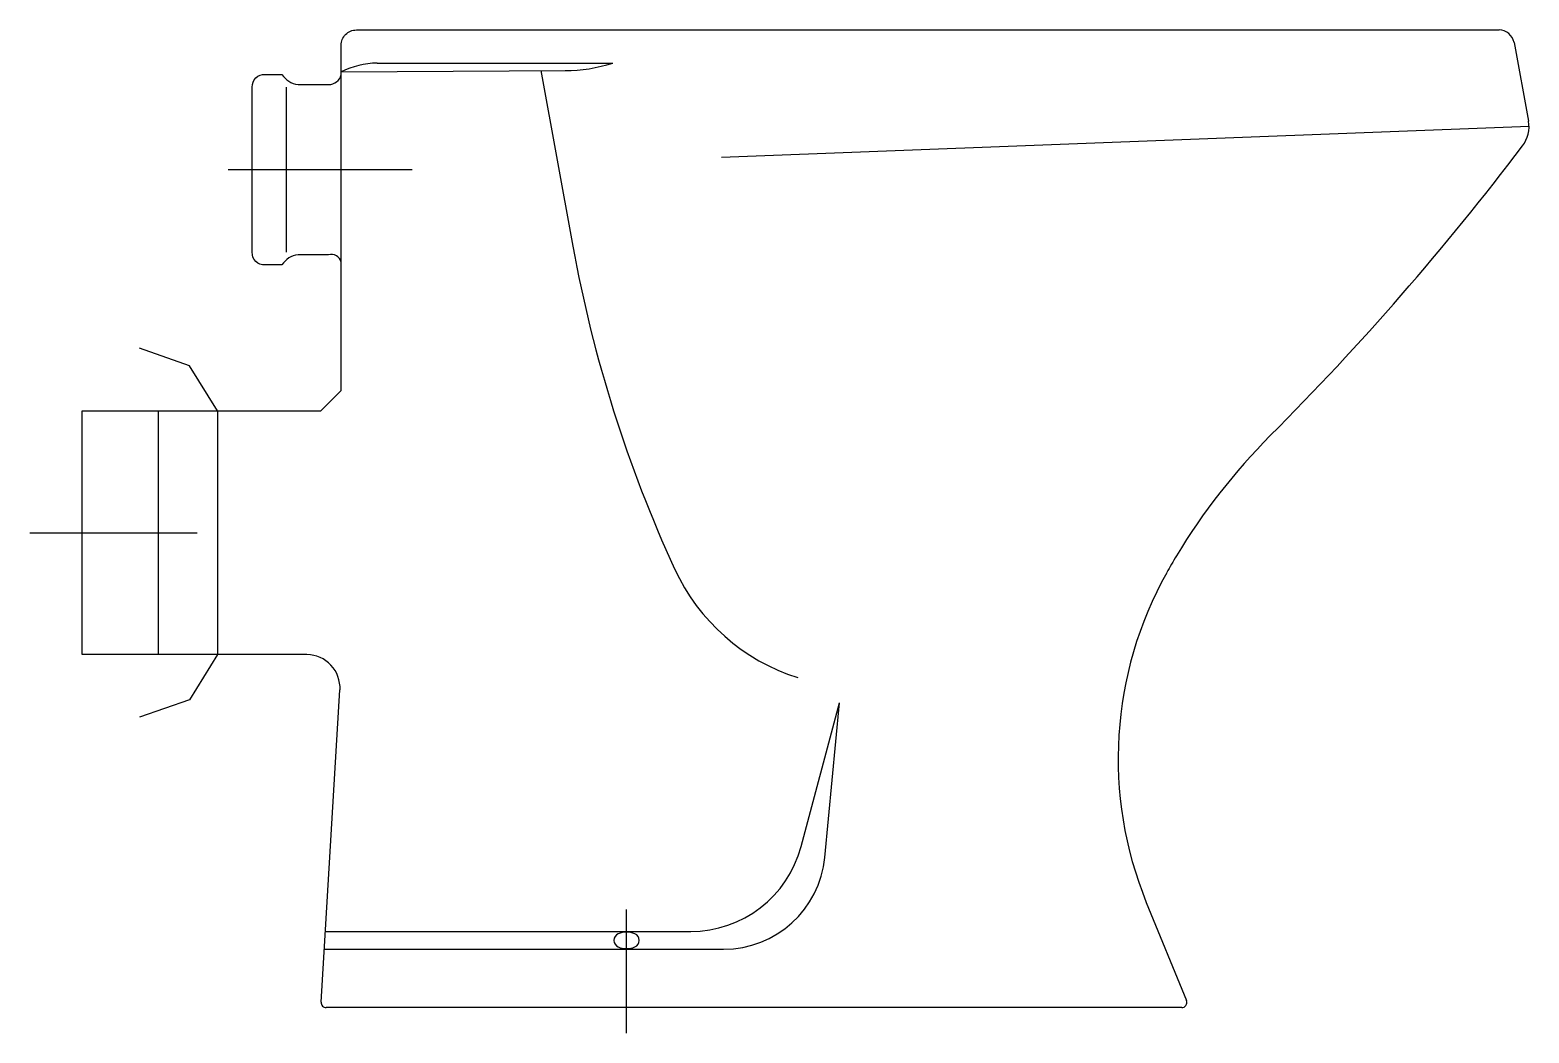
# Model space of a CAD drawing. Extents: x -980.374 to -979.783, y 861.606 to 862.001.
import ezdxf

# ---------------------------------------------------------------- set-up
doc = ezdxf.new("R2010")
doc.units = 0
doc.header["$LTSCALE"] = 0.2
doc.header["$MEASUREMENT"] = 0
for name, pattern in [('AXES', [0.54, 0.3, -0.08, 0.08, -0.08]), ('CACHE', [0.24, 0.12, -0.12]), ('CONTINU', [0])]:
    doc.linetypes.add(name, pattern=pattern)
doc.layers.get('0').update_dxf_attribs({"linetype": 'CONTINUOUS'})
doc.layers.add('DECA_EIXOS', color=5, linetype='AXES')

msp = doc.modelspace()

# ---------------------------------------------------------------- linework, layer by layer
at = {"linetype": 'CONTINUOUS'}
for p, q in [((-979.78919, 861.99566), (-979.78349, 861.96472)), ((-980.31083, 861.86832), (-980.33055, 861.87525)), ((-980.29977, 861.85057), (-980.31083, 861.86832)), ((-980.29977, 861.85057), (-980.29977, 861.75457)), ((-980.35311, 861.75457), (-980.35311, 861.79346)), ((-980.26457, 861.75457), (-980.35311, 861.75457)), ((-980.29977, 861.75457), (-980.31081, 861.73683)), ((-980.31081, 861.73683), (-980.33052, 861.7299)), ((-980.25898, 861.61769), (-980.25157, 861.74075)), ((-979.93402, 861.65701), (-979.91822, 861.61833)), ((-979.92007, 861.61557), (-980.25698, 861.61557))]:
    msp.add_line(p, q, dxfattribs=at)
at = {"linetype": 'CONTINU'}
for points in [[(-980.35311, 861.75457), (-980.35311, 861.85057), (-980.25911, 861.85057), (-980.25111, 861.85858), (-980.25111, 861.99457, -0.414265), (-980.2451, 862.00057), (-979.79509, 862.00057)], [(-980.23693, 861.98757, 0.104642), (-980.25111, 861.98407)], [(-980.16291, 861.98457, 0.079557), (-980.14417, 861.98757)], [(-980.25111, 861.90918, 0.414235), (-980.25611, 861.91207), (-980.2681, 861.91207, 0.225576), (-980.27442, 861.90807), (-980.2811, 861.90807, -0.465799), (-980.2861, 861.91307), (-980.2861, 861.97807, -0.458532), (-980.2811, 861.98307), (-980.27442, 861.98307, 0.224352), (-980.2681, 861.97907), (-980.25611, 861.97907, 0.342432), (-980.25111, 861.98296, 0.342432)], [(-980.15984, 861.91545, 0.063122), (-980.11978, 861.78832)], [(-980.11978, 861.78832, 0.211098), (-980.0713, 861.74552)], [(-980.11346, 861.64557, 0.339997), (-980.06997, 861.67901)], [(-980.10047, 861.63857, 0.386454), (-980.06066, 861.67475)], [(-980.14202, 861.64462, 0.663595), (-980.14202, 861.63947)], [(-980.13542, 861.64462, 0.204661), (-980.14202, 861.64462)], [(-980.13542, 861.63947, 0.662607), (-980.13542, 861.64462)], [(-980.14202, 861.63947, 0.20465), (-980.13542, 861.63947)]]:
    msp.add_lwpolyline(points, format="xyb", dxfattribs=at)
for points in [[(-980.25111, 861.98407), (-980.16291, 861.98457)], [(-980.23693, 861.98757), (-980.14417, 861.98757)], [(-980.17241, 861.98457), (-980.15984, 861.91545)], [(-980.27262, 861.91307), (-980.27262, 861.97807)], [(-980.10132, 861.95051), (-979.78329, 861.96273)], [(-980.06997, 861.67901), (-980.05482, 861.73558)], [(-980.06066, 861.67475), (-980.05482, 861.73558)], [(-980.2573, 861.64557), (-980.11346, 861.64557)], [(-980.25772, 861.63857), (-980.10047, 861.63857)]]:
    msp.add_lwpolyline(points, dxfattribs=at)
at = {"linetype": 'CACHE'}
msp.add_lwpolyline([(-980.32311, 861.75457), (-980.32311, 861.85057)], dxfattribs=at)
at = {"linetype": 'CONTINUOUS'}
for centre, radius, start, end in [((-979.79509, 861.99457), 0.006, 10.43407, 90), ((-979.79579, 861.96245), 0.0125, 322.8, 10.43407), ((-980.68197, 862.63505), 1.12502, 315.09272, 322.80198), ((-979.7085, 861.66485), 0.24937, 135.11247, 148.95261), ((-979.7085, 861.66485), 0.24937, 148.95261, 150.70679), ((-979.7951, 861.71357), 0.15, 150.75301, 202.15543), ((-980.26473, 861.74139), 0.01318, 357.22974, 89.30159), ((-980.257, 861.61756), 0.00198, 176.04937, 270.50927), ((-979.92007, 861.61757), 0.002, 270, 22.22034)]:
    msp.add_arc(centre, radius, start, end, dxfattribs=at)
at = {"layer": 'DECA_EIXOS'}
for points in [[(-980.29561, 861.94557), (-980.22313, 861.94557)], [(-980.37367, 861.80257), (-980.30788, 861.80257)], [(-980.13872, 861.60557), (-980.13872, 861.6542)]]:
    msp.add_lwpolyline(points, dxfattribs=at)

doc.saveas('drawing.dxf')
